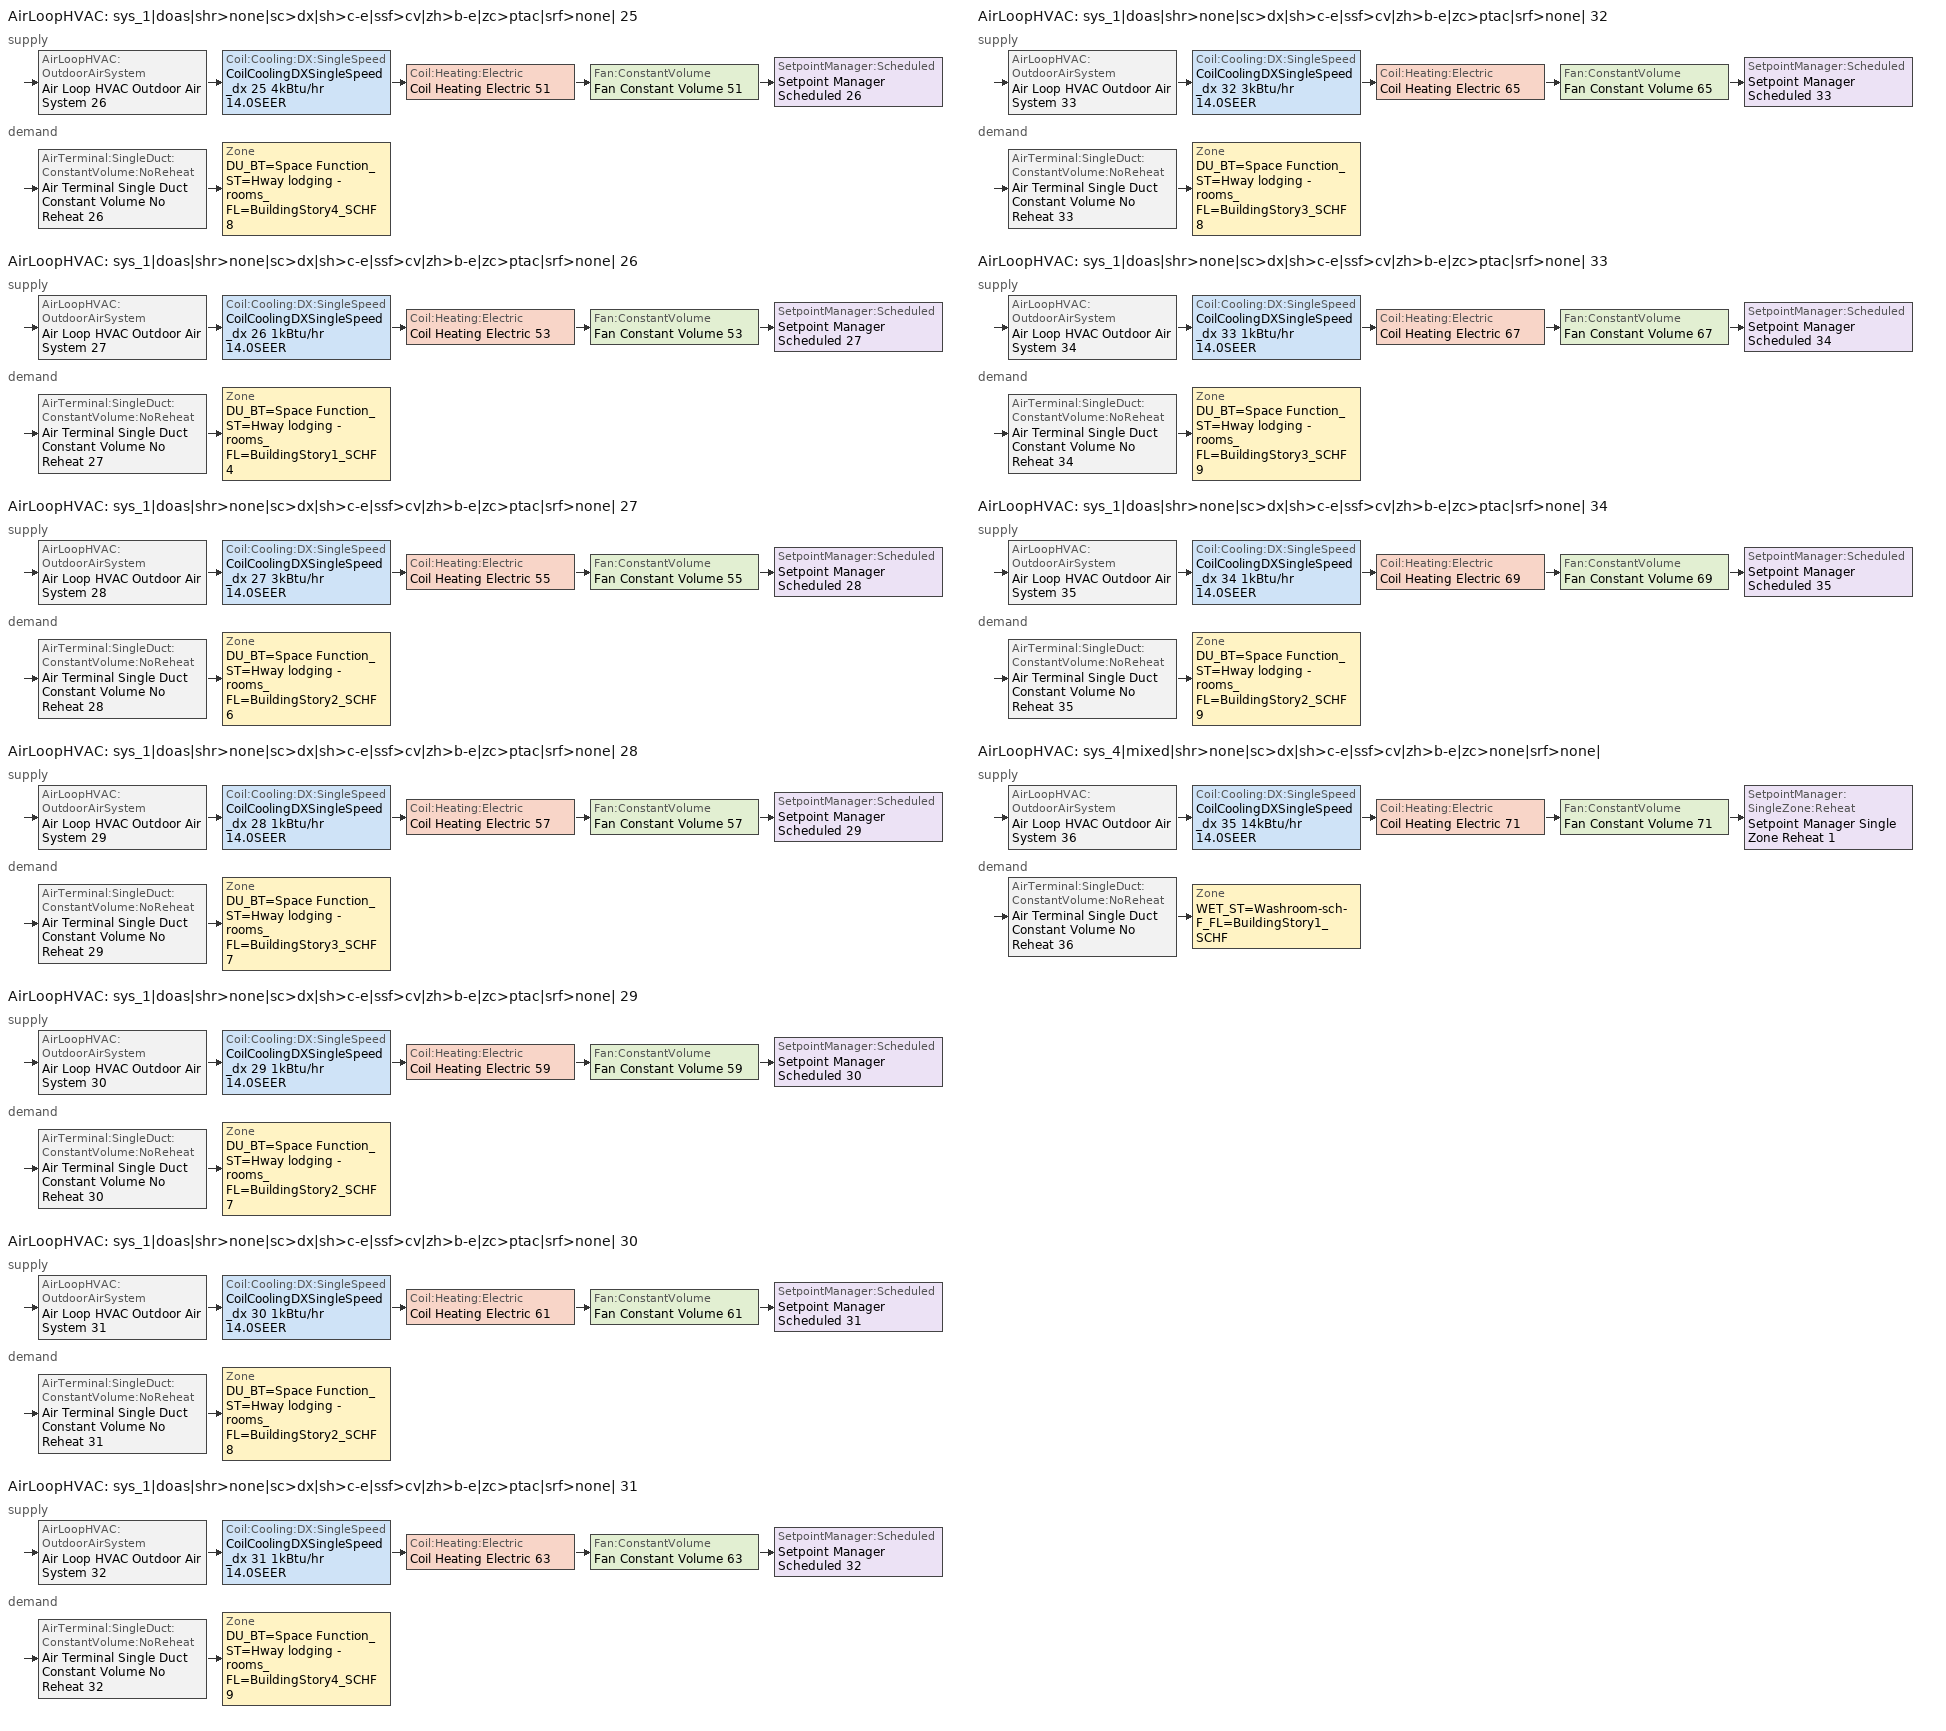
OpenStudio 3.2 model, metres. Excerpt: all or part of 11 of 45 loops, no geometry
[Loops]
AirLoopHVAC 'sys_1|doas|shr>none|sc>dx|sh>c-e|ssf>cv|zh>b-e|zc>ptac|srf>none| 25'
 supply: AirLoopHVAC:OutdoorAirSystem 'Air Loop HVAC Outdoor Air System 26' > Coil:Cooling:DX:SingleSpeed 'CoilCoolingDXSingleSpeed_dx 25 4kBtu/hr 14.0SEER' > Coil:Heating:Electric 'Coil Heating Electric 51' > Fan:ConstantVolume 'Fan Constant Volume 51' > SetpointManager:Scheduled 'Setpoint Manager Scheduled 26'
 demand: AirTerminal:SingleDuct:ConstantVolume:NoReheat 'Air Terminal Single Duct Constant Volume No Reheat 26' > Zone 'DU_BT=Space Function_ST=Hway lodging - rooms_FL=BuildingStory4_SCHF 8'
AirLoopHVAC 'sys_1|doas|shr>none|sc>dx|sh>c-e|ssf>cv|zh>b-e|zc>ptac|srf>none| 26'
 supply: AirLoopHVAC:OutdoorAirSystem 'Air Loop HVAC Outdoor Air System 27' > Coil:Cooling:DX:SingleSpeed 'CoilCoolingDXSingleSpeed_dx 26 1kBtu/hr 14.0SEER' > Coil:Heating:Electric 'Coil Heating Electric 53' > Fan:ConstantVolume 'Fan Constant Volume 53' > SetpointManager:Scheduled 'Setpoint Manager Scheduled 27'
 demand: AirTerminal:SingleDuct:ConstantVolume:NoReheat 'Air Terminal Single Duct Constant Volume No Reheat 27' > Zone 'DU_BT=Space Function_ST=Hway lodging - rooms_FL=BuildingStory1_SCHF 4'
AirLoopHVAC 'sys_1|doas|shr>none|sc>dx|sh>c-e|ssf>cv|zh>b-e|zc>ptac|srf>none| 27'
 supply: AirLoopHVAC:OutdoorAirSystem 'Air Loop HVAC Outdoor Air System 28' > Coil:Cooling:DX:SingleSpeed 'CoilCoolingDXSingleSpeed_dx 27 3kBtu/hr 14.0SEER' > Coil:Heating:Electric 'Coil Heating Electric 55' > Fan:ConstantVolume 'Fan Constant Volume 55' > SetpointManager:Scheduled 'Setpoint Manager Scheduled 28'
 demand: AirTerminal:SingleDuct:ConstantVolume:NoReheat 'Air Terminal Single Duct Constant Volume No Reheat 28' > Zone 'DU_BT=Space Function_ST=Hway lodging - rooms_FL=BuildingStory2_SCHF 6'
AirLoopHVAC 'sys_1|doas|shr>none|sc>dx|sh>c-e|ssf>cv|zh>b-e|zc>ptac|srf>none| 28'
 supply: AirLoopHVAC:OutdoorAirSystem 'Air Loop HVAC Outdoor Air System 29' > Coil:Cooling:DX:SingleSpeed 'CoilCoolingDXSingleSpeed_dx 28 1kBtu/hr 14.0SEER' > Coil:Heating:Electric 'Coil Heating Electric 57' > Fan:ConstantVolume 'Fan Constant Volume 57' > SetpointManager:Scheduled 'Setpoint Manager Scheduled 29'
 demand: AirTerminal:SingleDuct:ConstantVolume:NoReheat 'Air Terminal Single Duct Constant Volume No Reheat 29' > Zone 'DU_BT=Space Function_ST=Hway lodging - rooms_FL=BuildingStory3_SCHF 7'
AirLoopHVAC 'sys_1|doas|shr>none|sc>dx|sh>c-e|ssf>cv|zh>b-e|zc>ptac|srf>none| 29'
 supply: AirLoopHVAC:OutdoorAirSystem 'Air Loop HVAC Outdoor Air System 30' > Coil:Cooling:DX:SingleSpeed 'CoilCoolingDXSingleSpeed_dx 29 1kBtu/hr 14.0SEER' > Coil:Heating:Electric 'Coil Heating Electric 59' > Fan:ConstantVolume 'Fan Constant Volume 59' > SetpointManager:Scheduled 'Setpoint Manager Scheduled 30'
 demand: AirTerminal:SingleDuct:ConstantVolume:NoReheat 'Air Terminal Single Duct Constant Volume No Reheat 30' > Zone 'DU_BT=Space Function_ST=Hway lodging - rooms_FL=BuildingStory2_SCHF 7'
AirLoopHVAC 'sys_1|doas|shr>none|sc>dx|sh>c-e|ssf>cv|zh>b-e|zc>ptac|srf>none| 30'
 supply: AirLoopHVAC:OutdoorAirSystem 'Air Loop HVAC Outdoor Air System 31' > Coil:Cooling:DX:SingleSpeed 'CoilCoolingDXSingleSpeed_dx 30 1kBtu/hr 14.0SEER' > Coil:Heating:Electric 'Coil Heating Electric 61' > Fan:ConstantVolume 'Fan Constant Volume 61' > SetpointManager:Scheduled 'Setpoint Manager Scheduled 31'
 demand: AirTerminal:SingleDuct:ConstantVolume:NoReheat 'Air Terminal Single Duct Constant Volume No Reheat 31' > Zone 'DU_BT=Space Function_ST=Hway lodging - rooms_FL=BuildingStory2_SCHF 8'
AirLoopHVAC 'sys_1|doas|shr>none|sc>dx|sh>c-e|ssf>cv|zh>b-e|zc>ptac|srf>none| 31'
 supply: AirLoopHVAC:OutdoorAirSystem 'Air Loop HVAC Outdoor Air System 32' > Coil:Cooling:DX:SingleSpeed 'CoilCoolingDXSingleSpeed_dx 31 1kBtu/hr 14.0SEER' > Coil:Heating:Electric 'Coil Heating Electric 63' > Fan:ConstantVolume 'Fan Constant Volume 63' > SetpointManager:Scheduled 'Setpoint Manager Scheduled 32'
 demand: AirTerminal:SingleDuct:ConstantVolume:NoReheat 'Air Terminal Single Duct Constant Volume No Reheat 32' > Zone 'DU_BT=Space Function_ST=Hway lodging - rooms_FL=BuildingStory4_SCHF 9'
AirLoopHVAC 'sys_1|doas|shr>none|sc>dx|sh>c-e|ssf>cv|zh>b-e|zc>ptac|srf>none| 32'
 supply: AirLoopHVAC:OutdoorAirSystem 'Air Loop HVAC Outdoor Air System 33' > Coil:Cooling:DX:SingleSpeed 'CoilCoolingDXSingleSpeed_dx 32 3kBtu/hr 14.0SEER' > Coil:Heating:Electric 'Coil Heating Electric 65' > Fan:ConstantVolume 'Fan Constant Volume 65' > SetpointManager:Scheduled 'Setpoint Manager Scheduled 33'
 demand: AirTerminal:SingleDuct:ConstantVolume:NoReheat 'Air Terminal Single Duct Constant Volume No Reheat 33' > Zone 'DU_BT=Space Function_ST=Hway lodging - rooms_FL=BuildingStory3_SCHF 8'
AirLoopHVAC 'sys_1|doas|shr>none|sc>dx|sh>c-e|ssf>cv|zh>b-e|zc>ptac|srf>none| 33'
 supply: AirLoopHVAC:OutdoorAirSystem 'Air Loop HVAC Outdoor Air System 34' > Coil:Cooling:DX:SingleSpeed 'CoilCoolingDXSingleSpeed_dx 33 1kBtu/hr 14.0SEER' > Coil:Heating:Electric 'Coil Heating Electric 67' > Fan:ConstantVolume 'Fan Constant Volume 67' > SetpointManager:Scheduled 'Setpoint Manager Scheduled 34'
 demand: AirTerminal:SingleDuct:ConstantVolume:NoReheat 'Air Terminal Single Duct Constant Volume No Reheat 34' > Zone 'DU_BT=Space Function_ST=Hway lodging - rooms_FL=BuildingStory3_SCHF 9'
AirLoopHVAC 'sys_1|doas|shr>none|sc>dx|sh>c-e|ssf>cv|zh>b-e|zc>ptac|srf>none| 34'
 supply: AirLoopHVAC:OutdoorAirSystem 'Air Loop HVAC Outdoor Air System 35' > Coil:Cooling:DX:SingleSpeed 'CoilCoolingDXSingleSpeed_dx 34 1kBtu/hr 14.0SEER' > Coil:Heating:Electric 'Coil Heating Electric 69' > Fan:ConstantVolume 'Fan Constant Volume 69' > SetpointManager:Scheduled 'Setpoint Manager Scheduled 35'
 demand: AirTerminal:SingleDuct:ConstantVolume:NoReheat 'Air Terminal Single Duct Constant Volume No Reheat 35' > Zone 'DU_BT=Space Function_ST=Hway lodging - rooms_FL=BuildingStory2_SCHF 9'
AirLoopHVAC 'sys_4|mixed|shr>none|sc>dx|sh>c-e|ssf>cv|zh>b-e|zc>none|srf>none|'
 supply: AirLoopHVAC:OutdoorAirSystem 'Air Loop HVAC Outdoor Air System 36' > Coil:Cooling:DX:SingleSpeed 'CoilCoolingDXSingleSpeed_dx 35 14kBtu/hr 14.0SEER' > Coil:Heating:Electric 'Coil Heating Electric 71' > Fan:ConstantVolume 'Fan Constant Volume 71' > SetpointManager:SingleZone:Reheat 'Setpoint Manager Single Zone Reheat 1'
 demand: AirTerminal:SingleDuct:ConstantVolume:NoReheat 'Air Terminal Single Duct Constant Volume No Reheat 36' > Zone 'WET_ST=Washroom-sch-F_FL=BuildingStory1_SCHF'
[Sizing:Zone] Zone Cooling Design Supply Air Temperature Input Method=SupplyAirTemperature; Zone Cooling Design Supply Air Temperature {C}=13; Zone Cooling Design Supply Air Temperature Difference {deltaC}=11.11; Zone Heating Design Supply Air Temperature Input Method=SupplyAirTemperature; Zone Heating Design Supply Air Temperature {C}=43; Zone Heating Design Supply Air Temperature Difference {deltaC}=11.11; Zone Cooling Design Supply Air Humidity Ratio {kg-H2O/kg-air}=0.0085; Zone Heating Design Supply Air Humidity Ratio {kg-H2O/kg-air}=0.008; Zone Heating Sizing Factor=1.3; Zone Cooling Sizing Factor=1.1; Cooling Design Air Flow Method=DesignDay; Heating Design Air Flow Method=DesignDay; Account for Dedicated Outdoor Air System=No; Dedicated Outdoor Air System Control Strategy=NeutralSupplyAir; Dedicated Outdoor Air Low Setpoint Temperature for Design {C}=autosize; Dedicated Outdoor Air High Setpoint Temperature for Design {C}=autosize
DU_BT=Space Function_ST=Hway lodging - rooms_FL=BuildingStory4_SCHF 8; DU_BT=Space Function_ST=Hway lodging - rooms_FL=BuildingStory1_SCHF 4; DU_BT=Space Function_ST=Hway lodging - rooms_FL=BuildingStory2_SCHF 6; DU_BT=Space Function_ST=Hway lodging - rooms_FL=BuildingStory3_SCHF 7; DU_BT=Space Function_ST=Hway lodging - rooms_FL=BuildingStory2_SCHF 7; DU_BT=Space Function_ST=Hway lodging - rooms_FL=BuildingStory2_SCHF 8; DU_BT=Space Function_ST=Hway lodging - rooms_FL=BuildingStory4_SCHF 9; DU_BT=Space Function_ST=Hway lodging - rooms_FL=BuildingStory3_SCHF 8; DU_BT=Space Function_ST=Hway lodging - rooms_FL=BuildingStory3_SCHF 9; DU_BT=Space Function_ST=Hway lodging - rooms_FL=BuildingStory2_SCHF 9; WET_ST=Washroom-sch-F_FL=BuildingStory1_SCHF
[Zone equipment]
DU_BT=Space Function_ST=Hway lodging - rooms_FL=BuildingStory4_SCHF 8: DU_BT=Space Function_ST=Hway lodging - rooms_FL=BuildingStory4_SCHF 8 PTAC, Zone HVAC Baseboard Convective Electric 26, Air Terminal Single Duct Constant Volume No Reheat 26
DU_BT=Space Function_ST=Hway lodging - rooms_FL=BuildingStory1_SCHF 4: DU_BT=Space Function_ST=Hway lodging - rooms_FL=BuildingStory1_SCHF 4 PTAC, Zone HVAC Baseboard Convective Electric 27, Air Terminal Single Duct Constant Volume No Reheat 27
DU_BT=Space Function_ST=Hway lodging - rooms_FL=BuildingStory2_SCHF 6: DU_BT=Space Function_ST=Hway lodging - rooms_FL=BuildingStory2_SCHF 6 PTAC, Zone HVAC Baseboard Convective Electric 28, Air Terminal Single Duct Constant Volume No Reheat 28
DU_BT=Space Function_ST=Hway lodging - rooms_FL=BuildingStory3_SCHF 7: DU_BT=Space Function_ST=Hway lodging - rooms_FL=BuildingStory3_SCHF 7 PTAC, Zone HVAC Baseboard Convective Electric 29, Air Terminal Single Duct Constant Volume No Reheat 29
DU_BT=Space Function_ST=Hway lodging - rooms_FL=BuildingStory2_SCHF 7: DU_BT=Space Function_ST=Hway lodging - rooms_FL=BuildingStory2_SCHF 7 PTAC, Zone HVAC Baseboard Convective Electric 30, Air Terminal Single Duct Constant Volume No Reheat 30
DU_BT=Space Function_ST=Hway lodging - rooms_FL=BuildingStory2_SCHF 8: DU_BT=Space Function_ST=Hway lodging - rooms_FL=BuildingStory2_SCHF 8 PTAC, Zone HVAC Baseboard Convective Electric 31, Air Terminal Single Duct Constant Volume No Reheat 31
DU_BT=Space Function_ST=Hway lodging - rooms_FL=BuildingStory4_SCHF 9: DU_BT=Space Function_ST=Hway lodging - rooms_FL=BuildingStory4_SCHF 9 PTAC, Zone HVAC Baseboard Convective Electric 32, Air Terminal Single Duct Constant Volume No Reheat 32
DU_BT=Space Function_ST=Hway lodging - rooms_FL=BuildingStory3_SCHF 8: DU_BT=Space Function_ST=Hway lodging - rooms_FL=BuildingStory3_SCHF 8 PTAC, Zone HVAC Baseboard Convective Electric 33, Air Terminal Single Duct Constant Volume No Reheat 33
DU_BT=Space Function_ST=Hway lodging - rooms_FL=BuildingStory3_SCHF 9: DU_BT=Space Function_ST=Hway lodging - rooms_FL=BuildingStory3_SCHF 9 PTAC, Zone HVAC Baseboard Convective Electric 34, Air Terminal Single Duct Constant Volume No Reheat 34
DU_BT=Space Function_ST=Hway lodging - rooms_FL=BuildingStory2_SCHF 9: DU_BT=Space Function_ST=Hway lodging - rooms_FL=BuildingStory2_SCHF 9 PTAC, Zone HVAC Baseboard Convective Electric 35, Air Terminal Single Duct Constant Volume No Reheat 35
WET_ST=Washroom-sch-F_FL=BuildingStory1_SCHF: Air Terminal Single Duct Constant Volume No Reheat 36, Zone HVAC Baseboard Convective Electric 36
[AirLoopHVAC] Design Supply Air Flow Rate {m3/s}=autosize; Design Return Air Flow Fraction of Supply Air Flow=1
Name | Availability Schedule
sys_1|doas|shr>none|sc>dx|sh>c-e|ssf>cv|zh>b-e|zc>ptac|srf>none| 25 | sys_1|doas|shr>none|sc>dx|sh>c-e|ssf>cv|zh>b-e|zc>ptac|srf>none| 25 Occ Sch
sys_1|doas|shr>none|sc>dx|sh>c-e|ssf>cv|zh>b-e|zc>ptac|srf>none| 26 | sys_1|doas|shr>none|sc>dx|sh>c-e|ssf>cv|zh>b-e|zc>ptac|srf>none| 26 Occ Sch
sys_1|doas|shr>none|sc>dx|sh>c-e|ssf>cv|zh>b-e|zc>ptac|srf>none| 27 | sys_1|doas|shr>none|sc>dx|sh>c-e|ssf>cv|zh>b-e|zc>ptac|srf>none| 27 Occ Sch
sys_1|doas|shr>none|sc>dx|sh>c-e|ssf>cv|zh>b-e|zc>ptac|srf>none| 28 | sys_1|doas|shr>none|sc>dx|sh>c-e|ssf>cv|zh>b-e|zc>ptac|srf>none| 28 Occ Sch
sys_1|doas|shr>none|sc>dx|sh>c-e|ssf>cv|zh>b-e|zc>ptac|srf>none| 29 | sys_1|doas|shr>none|sc>dx|sh>c-e|ssf>cv|zh>b-e|zc>ptac|srf>none| 29 Occ Sch
sys_1|doas|shr>none|sc>dx|sh>c-e|ssf>cv|zh>b-e|zc>ptac|srf>none| 30 | sys_1|doas|shr>none|sc>dx|sh>c-e|ssf>cv|zh>b-e|zc>ptac|srf>none| 30 Occ Sch
sys_1|doas|shr>none|sc>dx|sh>c-e|ssf>cv|zh>b-e|zc>ptac|srf>none| 31 | sys_1|doas|shr>none|sc>dx|sh>c-e|ssf>cv|zh>b-e|zc>ptac|srf>none| 31 Occ Sch
sys_1|doas|shr>none|sc>dx|sh>c-e|ssf>cv|zh>b-e|zc>ptac|srf>none| 32 | sys_1|doas|shr>none|sc>dx|sh>c-e|ssf>cv|zh>b-e|zc>ptac|srf>none| 32 Occ Sch
sys_1|doas|shr>none|sc>dx|sh>c-e|ssf>cv|zh>b-e|zc>ptac|srf>none| 33 | sys_1|doas|shr>none|sc>dx|sh>c-e|ssf>cv|zh>b-e|zc>ptac|srf>none| 33 Occ Sch
sys_1|doas|shr>none|sc>dx|sh>c-e|ssf>cv|zh>b-e|zc>ptac|srf>none| 34 | sys_1|doas|shr>none|sc>dx|sh>c-e|ssf>cv|zh>b-e|zc>ptac|srf>none| 34 Occ Sch
sys_4|mixed|shr>none|sc>dx|sh>c-e|ssf>cv|zh>b-e|zc>none|srf>none| | sys_4|mixed|shr>none|sc>dx|sh>c-e|ssf>cv|zh>b-e|zc>none|srf>none| Occ Sch
[Sizing:System] Design Outdoor Air Flow Rate {m3/s}=Autosize; Central Heating Maximum System Air Flow Ratio=1; Preheat Design Temperature {C}=7; Preheat Design Humidity Ratio {kg-H2O/kg-Air}=0.008; Precool Design Temperature {C}=13; Precool Design Humidity Ratio {kg-H2O/kg-Air}=0.008; Central Cooling Design Supply Air Temperature {C}=13; Central Heating Design Supply Air Temperature {C}=43; Sizing Option=NonCoincident; Central Cooling Design Supply Air Humidity Ratio {kg-H2O/kg-Air}=0.0085; Central Heating Design Supply Air Humidity Ratio {kg-H2O/kg-Air}=0.008; Cooling Design Air Flow Method=DesignDay; Cooling Design Air Flow Rate {m3/s}=0; Heating Design Air Flow Method=DesignDay; Heating Design Air Flow Rate {m3/s}=0; System Outdoor Air Method=ZoneSum; Zone Maximum Outdoor Air Fraction=1; Cooling Supply Air Flow Rate Per Floor Area {m3/s-m2}=0.00996765; Cooling Fraction of Autosized Cooling Supply Air Flow Rate=1; Cooling Supply Air Flow Rate Per Unit Cooling Capacity {m3/s-W}=3.94755e-05; Heating Supply Air Flow Rate Per Floor Area {m3/s-m2}=0.00996765; Heating Fraction of Autosized Heating Supply Air Flow Rate=1; Heating Fraction of Autosized Cooling Supply Air Flow Rate=1; Heating Supply Air Flow Rate Per Unit Heating Capacity {m3/s-W}=3.15882e-05; Cooling Design Capacity Method=CoolingDesignCapacity; Cooling Design Capacity {W}=autosize; Cooling Design Capacity Per Floor Area {W/m2}=234.7; Fraction of Autosized Cooling Design Capacity=1; Heating Design Capacity Method=HeatingDesignCapacity; Heating Design Capacity {W}=autosize; Heating Design Capacity Per Floor Area {W/m2}=157; Fraction of Autosized Heating Design Capacity=1; Central Cooling Capacity Control Method=OnOff
Name | Type of Load to Size On | 100% Outdoor Air in Cooling | 100% Outdoor Air in Heating
sys_1|doas|shr>none|sc>dx|sh>c-e|ssf>cv|zh>b-e|zc>ptac|srf>none| 25; sys_1|doas|shr>none|sc>dx|sh>c-e|ssf>cv|zh>b-e|zc>ptac|srf>none| 26; sys_1|doas|shr>none|sc>dx|sh>c-e|ssf>cv|zh>b-e|zc>ptac|srf>none| 27; sys_1|doas|shr>none|sc>dx|sh>c-e|ssf>cv|zh>b-e|zc>ptac|srf>none| 28; sys_1|doas|shr>none|sc>dx|sh>c-e|ssf>cv|zh>b-e|zc>ptac|srf>none| 29; sys_1|doas|shr>none|sc>dx|sh>c-e|ssf>cv|zh>b-e|zc>ptac|srf>none| 30; sys_1|doas|shr>none|sc>dx|sh>c-e|ssf>cv|zh>b-e|zc>ptac|srf>none| 31; sys_1|doas|shr>none|sc>dx|sh>c-e|ssf>cv|zh>b-e|zc>ptac|srf>none| 32; sys_1|doas|shr>none|sc>dx|sh>c-e|ssf>cv|zh>b-e|zc>ptac|srf>none| 33; sys_1|doas|shr>none|sc>dx|sh>c-e|ssf>cv|zh>b-e|zc>ptac|srf>none| 34 | VentilationRequirement | Yes | Yes
sys_4|mixed|shr>none|sc>dx|sh>c-e|ssf>cv|zh>b-e|zc>none|srf>none| | Sensible | No | No
[Fan:ConstantVolume] Availability Schedule=Always On Discrete; Fan Total Efficiency=0.39975; Pressure Rise {Pa}=640; Maximum Flow Rate {m3/s}=AutoSize; Motor Efficiency=0.615
Fan Constant Volume 51; Fan Constant Volume 52; Fan Constant Volume 53; Fan Constant Volume 54; Fan Constant Volume 55; Fan Constant Volume 56; Fan Constant Volume 57; Fan Constant Volume 58; Fan Constant Volume 59; Fan Constant Volume 60; Fan Constant Volume 61; Fan Constant Volume 62; Fan Constant Volume 63; Fan Constant Volume 64; Fan Constant Volume 65; Fan Constant Volume 66; Fan Constant Volume 67; Fan Constant Volume 68; Fan Constant Volume 69; Fan Constant Volume 70; Fan Constant Volume 71
[Coil:Heating:Electric]
Name | Availability Schedule
Coil Heating Electric 51; Coil Heating Electric 53; Coil Heating Electric 55; Coil Heating Electric 57; Coil Heating Electric 59; Coil Heating Electric 61; Coil Heating Electric 63; Coil Heating Electric 65; Coil Heating Electric 67; Coil Heating Electric 69; Coil Heating Electric 71 | Always On Discrete
Coil Heating Electric 52; Coil Heating Electric 54; Coil Heating Electric 56; Coil Heating Electric 58; Coil Heating Electric 60; Coil Heating Electric 62; Coil Heating Electric 64; Coil Heating Electric 66; Coil Heating Electric 68; Coil Heating Electric 70 | ON_OFF_ALWAYS_OFF
[Coil:Cooling:DX:SingleSpeed] Availability Schedule=Always On Discrete; Rated Total Cooling Capacity {W}=autosize; Rated Sensible Heat Ratio=autosize; Rated Air Flow Rate {m3/s}=autosize; Rated Evaporator Fan Power Per Volume Flow Rate {W/(m3/s)}=773.3; Total Cooling Capacity Function of Temperature Curve=DXCOOL-NECB2011-REF-CAPFT; Total Cooling Capacity Function of Flow Fraction Curve=DXCOOL-NECB2011-REF-CAPFFLOW; Energy Input Ratio Function of Temperature Curve=DXCOOL-NECB2011-REF-COOLEIRFT; Energy Input Ratio Function of Flow Fraction Curve=DXCOOL-NECB2011-REF-COOLEIRFFLOW; Part Load Fraction Correlation Curve=DXCOOL-NECB2011-REF-COOLPLFFPLR; Minimum Outdoor Dry-Bulb Temperature for Compressor Operation {C}=-25; Condenser Type=AirCooled; Evaporative Condenser Effectiveness=0; Evaporative Condenser Air Flow Rate {m3/s}=Autosize; Evaporative Condenser Pump Rated Power Consumption {W}=Autosize; Crankcase Heater Capacity {W}=0; Maximum Outdoor Dry-Bulb Temperature for Crankcase Heater Operation {C}=0; Basin Heater Capacity {W/K}=0; Basin Heater Setpoint Temperature {C}=10
Name | Rated COP {W/W}
CoilCoolingDXSingleSpeed_dx 25 4kBtu/hr 14.0SEER; CoilCoolingDXSingleSpeed_dx 26 1kBtu/hr 14.0SEER; CoilCoolingDXSingleSpeed_dx 27 3kBtu/hr 14.0SEER; CoilCoolingDXSingleSpeed_dx 28 1kBtu/hr 14.0SEER; CoilCoolingDXSingleSpeed_dx 29 1kBtu/hr 14.0SEER; CoilCoolingDXSingleSpeed_dx 30 1kBtu/hr 14.0SEER; CoilCoolingDXSingleSpeed_dx 31 1kBtu/hr 14.0SEER; CoilCoolingDXSingleSpeed_dx 32 3kBtu/hr 14.0SEER; CoilCoolingDXSingleSpeed_dx 33 1kBtu/hr 14.0SEER; CoilCoolingDXSingleSpeed_dx 34 1kBtu/hr 14.0SEER; CoilCoolingDXSingleSpeed_dx 35 14kBtu/hr 14.0SEER | 4.11713
Coil Cooling DX Single Speed 26 16kBtu/hr 9.3EER | 3.23448
Coil Cooling DX Single Speed 27 2kBtu/hr 11.0EER; Coil Cooling DX Single Speed 29 6kBtu/hr 11.0EER; Coil Cooling DX Single Speed 30 3kBtu/hr 11.0EER; Coil Cooling DX Single Speed 31 3kBtu/hr 11.0EER; Coil Cooling DX Single Speed 33 6kBtu/hr 11.0EER; Coil Cooling DX Single Speed 34 3kBtu/hr 11.0EER; Coil Cooling DX Single Speed 35 3kBtu/hr 11.0EER | 3.80183
Coil Cooling DX Single Speed 28 8kBtu/hr 10.9EER | 3.75954
Coil Cooling DX Single Speed 32 8kBtu/hr 10.7EER | 3.69957
[Controller:OutdoorAir] Minimum Outdoor Air Flow Rate {m3/s}=autosize; Maximum Outdoor Air Flow Rate {m3/s}=Autosize; Economizer Control Type=NoEconomizer; Economizer Control Action Type=ModulateFlow; Economizer Maximum Limit Dry-Bulb Temperature {C}=28; Economizer Maximum Limit Enthalpy {J/kg}=64000; Economizer Minimum Limit Dry-Bulb Temperature {C}=-100; Lockout Type=NoLockout; Minimum Limit Type=FixedMinimum; High Humidity Control=No; Heat Recovery Bypass Control Type=BypassWhenWithinEconomizerLimits
Name | Minimum Outdoor Air Schedule | Controller Mechanical Ventilation
Controller Outdoor Air 26 | sys_1|doas|shr>none|sc>dx|sh>c-e|ssf>cv|zh>b-e|zc>ptac|srf>none| 25 Occ Sch | Controller Mechanical Ventilation 26
Controller Outdoor Air 27 | sys_1|doas|shr>none|sc>dx|sh>c-e|ssf>cv|zh>b-e|zc>ptac|srf>none| 26 Occ Sch | Controller Mechanical Ventilation 27
Controller Outdoor Air 28 | sys_1|doas|shr>none|sc>dx|sh>c-e|ssf>cv|zh>b-e|zc>ptac|srf>none| 27 Occ Sch | Controller Mechanical Ventilation 28
Controller Outdoor Air 29 | sys_1|doas|shr>none|sc>dx|sh>c-e|ssf>cv|zh>b-e|zc>ptac|srf>none| 28 Occ Sch | Controller Mechanical Ventilation 29
Controller Outdoor Air 30 | sys_1|doas|shr>none|sc>dx|sh>c-e|ssf>cv|zh>b-e|zc>ptac|srf>none| 29 Occ Sch | Controller Mechanical Ventilation 30
Controller Outdoor Air 31 | sys_1|doas|shr>none|sc>dx|sh>c-e|ssf>cv|zh>b-e|zc>ptac|srf>none| 30 Occ Sch | Controller Mechanical Ventilation 31
Controller Outdoor Air 32 | sys_1|doas|shr>none|sc>dx|sh>c-e|ssf>cv|zh>b-e|zc>ptac|srf>none| 31 Occ Sch | Controller Mechanical Ventilation 32
Controller Outdoor Air 33 | sys_1|doas|shr>none|sc>dx|sh>c-e|ssf>cv|zh>b-e|zc>ptac|srf>none| 32 Occ Sch | Controller Mechanical Ventilation 33
Controller Outdoor Air 34 | sys_1|doas|shr>none|sc>dx|sh>c-e|ssf>cv|zh>b-e|zc>ptac|srf>none| 33 Occ Sch | Controller Mechanical Ventilation 34
Controller Outdoor Air 35 | sys_1|doas|shr>none|sc>dx|sh>c-e|ssf>cv|zh>b-e|zc>ptac|srf>none| 34 Occ Sch | Controller Mechanical Ventilation 35
Controller Outdoor Air 36 | sys_4|mixed|shr>none|sc>dx|sh>c-e|ssf>cv|zh>b-e|zc>none|srf>none| Occ Sch | Controller Mechanical Ventilation 36
[Controller:MechanicalVentilation] Availability Schedule=Always On Discrete; System Outdoor Air Method=ZoneSum
Controller Mechanical Ventilation 26; Controller Mechanical Ventilation 27; Controller Mechanical Ventilation 28; Controller Mechanical Ventilation 29; Controller Mechanical Ventilation 30; Controller Mechanical Ventilation 31; Controller Mechanical Ventilation 32; Controller Mechanical Ventilation 33; Controller Mechanical Ventilation 34; Controller Mechanical Ventilation 35; Controller Mechanical Ventilation 36
[AirLoopHVAC:OutdoorAirSystem]
Name | Controller
Air Loop HVAC Outdoor Air System 26 | Controller Outdoor Air 26
Air Loop HVAC Outdoor Air System 27 | Controller Outdoor Air 27
Air Loop HVAC Outdoor Air System 28 | Controller Outdoor Air 28
Air Loop HVAC Outdoor Air System 29 | Controller Outdoor Air 29
Air Loop HVAC Outdoor Air System 30 | Controller Outdoor Air 30
Air Loop HVAC Outdoor Air System 31 | Controller Outdoor Air 31
Air Loop HVAC Outdoor Air System 32 | Controller Outdoor Air 32
Air Loop HVAC Outdoor Air System 33 | Controller Outdoor Air 33
Air Loop HVAC Outdoor Air System 34 | Controller Outdoor Air 34
Air Loop HVAC Outdoor Air System 35 | Controller Outdoor Air 35
Air Loop HVAC Outdoor Air System 36 | Controller Outdoor Air 36
[SetpointManager:Scheduled] Control Variable=Temperature
Name | Schedule
Setpoint Manager Scheduled 26 | Makeup-Air Unit Supply Air Temp 25
Setpoint Manager Scheduled 27 | Makeup-Air Unit Supply Air Temp 26
Setpoint Manager Scheduled 28 | Makeup-Air Unit Supply Air Temp 27
Setpoint Manager Scheduled 29 | Makeup-Air Unit Supply Air Temp 28
Setpoint Manager Scheduled 30 | Makeup-Air Unit Supply Air Temp 29
Setpoint Manager Scheduled 31 | Makeup-Air Unit Supply Air Temp 30
Setpoint Manager Scheduled 32 | Makeup-Air Unit Supply Air Temp 31
Setpoint Manager Scheduled 33 | Makeup-Air Unit Supply Air Temp 32
Setpoint Manager Scheduled 34 | Makeup-Air Unit Supply Air Temp 33
Setpoint Manager Scheduled 35 | Makeup-Air Unit Supply Air Temp 34
[ZoneHVAC:PackagedTerminalAirConditioner] Availability Schedule=Always On Discrete; Supply Air Flow Rate During Cooling Operation {m3/s}=Autosize; Supply Air Flow Rate During Heating Operation {m3/s}=Autosize; Supply Air Flow Rate When No Cooling or Heating is Needed {m3/s}=Autosize; Outdoor Air Flow Rate During Cooling Operation {m3/s}=1e-05; Outdoor Air Flow Rate During Heating Operation {m3/s}=1e-05; Outdoor Air Flow Rate When No Cooling or Heating is Needed {m3/s}=1e-05; Fan Placement=DrawThrough
Name | Supply Air Fan | Heating Coil | Cooling Coil
DU_BT=Space Function_ST=Hway lodging - rooms_FL=BuildingStory4_SCHF 8 PTAC | Fan Constant Volume 52 | Coil Heating Electric 52 | Coil Cooling DX Single Speed 26 16kBtu/hr 9.3EER
DU_BT=Space Function_ST=Hway lodging - rooms_FL=BuildingStory1_SCHF 4 PTAC | Fan Constant Volume 54 | Coil Heating Electric 54 | Coil Cooling DX Single Speed 27 2kBtu/hr 11.0EER
DU_BT=Space Function_ST=Hway lodging - rooms_FL=BuildingStory2_SCHF 6 PTAC | Fan Constant Volume 56 | Coil Heating Electric 56 | Coil Cooling DX Single Speed 28 8kBtu/hr 10.9EER
DU_BT=Space Function_ST=Hway lodging - rooms_FL=BuildingStory3_SCHF 7 PTAC | Fan Constant Volume 58 | Coil Heating Electric 58 | Coil Cooling DX Single Speed 29 6kBtu/hr 11.0EER
DU_BT=Space Function_ST=Hway lodging - rooms_FL=BuildingStory2_SCHF 7 PTAC | Fan Constant Volume 60 | Coil Heating Electric 60 | Coil Cooling DX Single Speed 30 3kBtu/hr 11.0EER
DU_BT=Space Function_ST=Hway lodging - rooms_FL=BuildingStory2_SCHF 8 PTAC | Fan Constant Volume 62 | Coil Heating Electric 62 | Coil Cooling DX Single Speed 31 3kBtu/hr 11.0EER
DU_BT=Space Function_ST=Hway lodging - rooms_FL=BuildingStory4_SCHF 9 PTAC | Fan Constant Volume 64 | Coil Heating Electric 64 | Coil Cooling DX Single Speed 32 8kBtu/hr 10.7EER
DU_BT=Space Function_ST=Hway lodging - rooms_FL=BuildingStory3_SCHF 8 PTAC | Fan Constant Volume 66 | Coil Heating Electric 66 | Coil Cooling DX Single Speed 33 6kBtu/hr 11.0EER
DU_BT=Space Function_ST=Hway lodging - rooms_FL=BuildingStory3_SCHF 9 PTAC | Fan Constant Volume 68 | Coil Heating Electric 68 | Coil Cooling DX Single Speed 34 3kBtu/hr 11.0EER
DU_BT=Space Function_ST=Hway lodging - rooms_FL=BuildingStory2_SCHF 9 PTAC | Fan Constant Volume 70 | Coil Heating Electric 70 | Coil Cooling DX Single Speed 35 3kBtu/hr 11.0EER
[ZoneHVAC:Baseboard:Convective:Electric] Availability Schedule=Always On Discrete; Nominal Capacity {W}=autosize; Efficiency=1
Zone HVAC Baseboard Convective Electric 26; Zone HVAC Baseboard Convective Electric 27; Zone HVAC Baseboard Convective Electric 28; Zone HVAC Baseboard Convective Electric 29; Zone HVAC Baseboard Convective Electric 30; Zone HVAC Baseboard Convective Electric 31; Zone HVAC Baseboard Convective Electric 32; Zone HVAC Baseboard Convective Electric 33; Zone HVAC Baseboard Convective Electric 34; Zone HVAC Baseboard Convective Electric 35; Zone HVAC Baseboard Convective Electric 36
[AirTerminal:SingleDuct:ConstantVolume:NoReheat] Availability Schedule=Always On Discrete; Maximum Air Flow Rate {m3/s}=AutoSize
Air Terminal Single Duct Constant Volume No Reheat 26; Air Terminal Single Duct Constant Volume No Reheat 27; Air Terminal Single Duct Constant Volume No Reheat 28; Air Terminal Single Duct Constant Volume No Reheat 29; Air Terminal Single Duct Constant Volume No Reheat 30; Air Terminal Single Duct Constant Volume No Reheat 31; Air Terminal Single Duct Constant Volume No Reheat 32; Air Terminal Single Duct Constant Volume No Reheat 33; Air Terminal Single Duct Constant Volume No Reheat 34; Air Terminal Single Duct Constant Volume No Reheat 35; Air Terminal Single Duct Constant Volume No Reheat 36
[SetpointManager:SingleZone:Reheat]
Setpoint Manager Single Zone Reheat 1: Minimum Supply Air Temperature {C}=13; Maximum Supply Air Temperature {C}=43; Control Zone=WET_ST=Washroom-sch-F_FL=BuildingStory1_SCHF
[Schedule:Ruleset]
Name | Default Day Schedule | Summer Design Day Schedule | Winter Design Day Schedule
ON_OFF_ALWAYS_OFF | Schedule Day 3
Makeup-Air Unit Supply Air Temp 25 | Makeup Air Unit Supply Air Temp Default 25
Makeup-Air Unit Supply Air Temp 26 | Makeup Air Unit Supply Air Temp Default 26
Makeup-Air Unit Supply Air Temp 27 | Makeup Air Unit Supply Air Temp Default 27
Makeup-Air Unit Supply Air Temp 28 | Makeup Air Unit Supply Air Temp Default 28
Makeup-Air Unit Supply Air Temp 29 | Makeup Air Unit Supply Air Temp Default 29
Makeup-Air Unit Supply Air Temp 30 | Makeup Air Unit Supply Air Temp Default 30
Makeup-Air Unit Supply Air Temp 31 | Makeup Air Unit Supply Air Temp Default 31
Makeup-Air Unit Supply Air Temp 32 | Makeup Air Unit Supply Air Temp Default 32
Makeup-Air Unit Supply Air Temp 33 | Makeup Air Unit Supply Air Temp Default 33
Makeup-Air Unit Supply Air Temp 34 | Makeup Air Unit Supply Air Temp Default 34
sys_1|doas|shr>none|sc>dx|sh>c-e|ssf>cv|zh>b-e|zc>ptac|srf>none| 25 Occ Sch | sys_1|doas|shr>none|sc>dx|sh>c-e|ssf>cv|zh>b-e|zc>ptac|srf>none| 25 Occ Sch Default | sys_1|doas|shr>none|sc>dx|sh>c-e|ssf>cv|zh>b-e|zc>ptac|srf>none| 25 Occ Sch Summer Design Day | sys_1|doas|shr>none|sc>dx|sh>c-e|ssf>cv|zh>b-e|zc>ptac|srf>none| 25 Occ Sch Winter Design Day
sys_1|doas|shr>none|sc>dx|sh>c-e|ssf>cv|zh>b-e|zc>ptac|srf>none| 26 Occ Sch | sys_1|doas|shr>none|sc>dx|sh>c-e|ssf>cv|zh>b-e|zc>ptac|srf>none| 26 Occ Sch Default | sys_1|doas|shr>none|sc>dx|sh>c-e|ssf>cv|zh>b-e|zc>ptac|srf>none| 26 Occ Sch Summer Design Day | sys_1|doas|shr>none|sc>dx|sh>c-e|ssf>cv|zh>b-e|zc>ptac|srf>none| 26 Occ Sch Winter Design Day
sys_1|doas|shr>none|sc>dx|sh>c-e|ssf>cv|zh>b-e|zc>ptac|srf>none| 27 Occ Sch | sys_1|doas|shr>none|sc>dx|sh>c-e|ssf>cv|zh>b-e|zc>ptac|srf>none| 27 Occ Sch Default | sys_1|doas|shr>none|sc>dx|sh>c-e|ssf>cv|zh>b-e|zc>ptac|srf>none| 27 Occ Sch Summer Design Day | sys_1|doas|shr>none|sc>dx|sh>c-e|ssf>cv|zh>b-e|zc>ptac|srf>none| 27 Occ Sch Winter Design Day
sys_1|doas|shr>none|sc>dx|sh>c-e|ssf>cv|zh>b-e|zc>ptac|srf>none| 28 Occ Sch | sys_1|doas|shr>none|sc>dx|sh>c-e|ssf>cv|zh>b-e|zc>ptac|srf>none| 28 Occ Sch Default | sys_1|doas|shr>none|sc>dx|sh>c-e|ssf>cv|zh>b-e|zc>ptac|srf>none| 28 Occ Sch Summer Design Day | sys_1|doas|shr>none|sc>dx|sh>c-e|ssf>cv|zh>b-e|zc>ptac|srf>none| 28 Occ Sch Winter Design Day
sys_1|doas|shr>none|sc>dx|sh>c-e|ssf>cv|zh>b-e|zc>ptac|srf>none| 29 Occ Sch | sys_1|doas|shr>none|sc>dx|sh>c-e|ssf>cv|zh>b-e|zc>ptac|srf>none| 29 Occ Sch Default | sys_1|doas|shr>none|sc>dx|sh>c-e|ssf>cv|zh>b-e|zc>ptac|srf>none| 29 Occ Sch Summer Design Day | sys_1|doas|shr>none|sc>dx|sh>c-e|ssf>cv|zh>b-e|zc>ptac|srf>none| 29 Occ Sch Winter Design Day
sys_1|doas|shr>none|sc>dx|sh>c-e|ssf>cv|zh>b-e|zc>ptac|srf>none| 30 Occ Sch | sys_1|doas|shr>none|sc>dx|sh>c-e|ssf>cv|zh>b-e|zc>ptac|srf>none| 30 Occ Sch Default | sys_1|doas|shr>none|sc>dx|sh>c-e|ssf>cv|zh>b-e|zc>ptac|srf>none| 30 Occ Sch Summer Design Day | sys_1|doas|shr>none|sc>dx|sh>c-e|ssf>cv|zh>b-e|zc>ptac|srf>none| 30 Occ Sch Winter Design Day
sys_1|doas|shr>none|sc>dx|sh>c-e|ssf>cv|zh>b-e|zc>ptac|srf>none| 31 Occ Sch | sys_1|doas|shr>none|sc>dx|sh>c-e|ssf>cv|zh>b-e|zc>ptac|srf>none| 31 Occ Sch Default | sys_1|doas|shr>none|sc>dx|sh>c-e|ssf>cv|zh>b-e|zc>ptac|srf>none| 31 Occ Sch Summer Design Day | sys_1|doas|shr>none|sc>dx|sh>c-e|ssf>cv|zh>b-e|zc>ptac|srf>none| 31 Occ Sch Winter Design Day
sys_1|doas|shr>none|sc>dx|sh>c-e|ssf>cv|zh>b-e|zc>ptac|srf>none| 32 Occ Sch | sys_1|doas|shr>none|sc>dx|sh>c-e|ssf>cv|zh>b-e|zc>ptac|srf>none| 32 Occ Sch Default | sys_1|doas|shr>none|sc>dx|sh>c-e|ssf>cv|zh>b-e|zc>ptac|srf>none| 32 Occ Sch Summer Design Day | sys_1|doas|shr>none|sc>dx|sh>c-e|ssf>cv|zh>b-e|zc>ptac|srf>none| 32 Occ Sch Winter Design Day
sys_1|doas|shr>none|sc>dx|sh>c-e|ssf>cv|zh>b-e|zc>ptac|srf>none| 33 Occ Sch | sys_1|doas|shr>none|sc>dx|sh>c-e|ssf>cv|zh>b-e|zc>ptac|srf>none| 33 Occ Sch Default | sys_1|doas|shr>none|sc>dx|sh>c-e|ssf>cv|zh>b-e|zc>ptac|srf>none| 33 Occ Sch Summer Design Day | sys_1|doas|shr>none|sc>dx|sh>c-e|ssf>cv|zh>b-e|zc>ptac|srf>none| 33 Occ Sch Winter Design Day
sys_1|doas|shr>none|sc>dx|sh>c-e|ssf>cv|zh>b-e|zc>ptac|srf>none| 34 Occ Sch | sys_1|doas|shr>none|sc>dx|sh>c-e|ssf>cv|zh>b-e|zc>ptac|srf>none| 34 Occ Sch Default | sys_1|doas|shr>none|sc>dx|sh>c-e|ssf>cv|zh>b-e|zc>ptac|srf>none| 34 Occ Sch Summer Design Day | sys_1|doas|shr>none|sc>dx|sh>c-e|ssf>cv|zh>b-e|zc>ptac|srf>none| 34 Occ Sch Winter Design Day
sys_4|mixed|shr>none|sc>dx|sh>c-e|ssf>cv|zh>b-e|zc>none|srf>none| Occ Sch | sys_4|mixed|shr>none|sc>dx|sh>c-e|ssf>cv|zh>b-e|zc>none|srf>none| Occ Sch Default | sys_4|mixed|shr>none|sc>dx|sh>c-e|ssf>cv|zh>b-e|zc>none|srf>none| Occ Sch Summer Design Day | sys_4|mixed|shr>none|sc>dx|sh>c-e|ssf>cv|zh>b-e|zc>none|srf>none| Occ Sch Winter Design Day
[Schedule:Day]
Schedule Day 3; wkdON_OFF_ALWAYS_OFF 1; satON_OFF_ALWAYS_OFF 1; sunON_OFF_ALWAYS_OFF 1: 1, 0, 0, 2, 0, 0, 3, 0, 0, 4, 0, 0, 5, 0, 0, 6, 0, 0, 7, 0, 0, 8, 0, 0, 9, 0, 0, 10, 0, 0, 11, 0, 0, 12, 0, 0, 13, 0, 0, 14, 0, 0, 15, 0, 0, 16, 0, 0, 17, 0, 0, 18, 0, 0, 19, 0, 0, 20, 0, 0, 21, 0, 0, 22, 0, 0, 23, 0, 0, 24, 0, 0
Makeup Air Unit Supply Air Temp Default 25; Makeup Air Unit Supply Air Temp Default 26; Makeup Air Unit Supply Air Temp Default 27; Makeup Air Unit Supply Air Temp Default 28; Makeup Air Unit Supply Air Temp Default 29; Makeup Air Unit Supply Air Temp Default 30; Makeup Air Unit Supply Air Temp Default 31; Makeup Air Unit Supply Air Temp Default 32; Makeup Air Unit Supply Air Temp Default 33; Makeup Air Unit Supply Air Temp Default 34: 24, 0, 20
sys_1|doas|shr>none|sc>dx|sh>c-e|ssf>cv|zh>b-e|zc>ptac|srf>none| 25 Occ Sch Default; sys_1|doas|shr>none|sc>dx|sh>c-e|ssf>cv|zh>b-e|zc>ptac|srf>none| 25 Occ Sch Winter Design Day; sys_1|doas|shr>none|sc>dx|sh>c-e|ssf>cv|zh>b-e|zc>ptac|srf>none| 25 Occ Sch Summer Design Day; sys_1|doas|shr>none|sc>dx|sh>c-e|ssf>cv|zh>b-e|zc>ptac|srf>none| 26 Occ Sch Default; sys_1|doas|shr>none|sc>dx|sh>c-e|ssf>cv|zh>b-e|zc>ptac|srf>none| 26 Occ Sch Winter Design Day; sys_1|doas|shr>none|sc>dx|sh>c-e|ssf>cv|zh>b-e|zc>ptac|srf>none| 26 Occ Sch Summer Design Day; sys_1|doas|shr>none|sc>dx|sh>c-e|ssf>cv|zh>b-e|zc>ptac|srf>none| 27 Occ Sch Default; sys_1|doas|shr>none|sc>dx|sh>c-e|ssf>cv|zh>b-e|zc>ptac|srf>none| 27 Occ Sch Winter Design Day; sys_1|doas|shr>none|sc>dx|sh>c-e|ssf>cv|zh>b-e|zc>ptac|srf>none| 27 Occ Sch Summer Design Day; sys_1|doas|shr>none|sc>dx|sh>c-e|ssf>cv|zh>b-e|zc>ptac|srf>none| 28 Occ Sch Default; sys_1|doas|shr>none|sc>dx|sh>c-e|ssf>cv|zh>b-e|zc>ptac|srf>none| 28 Occ Sch Winter Design Day; sys_1|doas|shr>none|sc>dx|sh>c-e|ssf>cv|zh>b-e|zc>ptac|srf>none| 28 Occ Sch Summer Design Day; sys_1|doas|shr>none|sc>dx|sh>c-e|ssf>cv|zh>b-e|zc>ptac|srf>none| 29 Occ Sch Default; sys_1|doas|shr>none|sc>dx|sh>c-e|ssf>cv|zh>b-e|zc>ptac|srf>none| 29 Occ Sch Winter Design Day; sys_1|doas|shr>none|sc>dx|sh>c-e|ssf>cv|zh>b-e|zc>ptac|srf>none| 29 Occ Sch Summer Design Day; sys_1|doas|shr>none|sc>dx|sh>c-e|ssf>cv|zh>b-e|zc>ptac|srf>none| 30 Occ Sch Default; sys_1|doas|shr>none|sc>dx|sh>c-e|ssf>cv|zh>b-e|zc>ptac|srf>none| 30 Occ Sch Winter Design Day; sys_1|doas|shr>none|sc>dx|sh>c-e|ssf>cv|zh>b-e|zc>ptac|srf>none| 30 Occ Sch Summer Design Day; sys_1|doas|shr>none|sc>dx|sh>c-e|ssf>cv|zh>b-e|zc>ptac|srf>none| 31 Occ Sch Default; sys_1|doas|shr>none|sc>dx|sh>c-e|ssf>cv|zh>b-e|zc>ptac|srf>none| 31 Occ Sch Winter Design Day; sys_1|doas|shr>none|sc>dx|sh>c-e|ssf>cv|zh>b-e|zc>ptac|srf>none| 31 Occ Sch Summer Design Day; sys_1|doas|shr>none|sc>dx|sh>c-e|ssf>cv|zh>b-e|zc>ptac|srf>none| 32 Occ Sch Default; sys_1|doas|shr>none|sc>dx|sh>c-e|ssf>cv|zh>b-e|zc>ptac|srf>none| 32 Occ Sch Winter Design Day; sys_1|doas|shr>none|sc>dx|sh>c-e|ssf>cv|zh>b-e|zc>ptac|srf>none| 32 Occ Sch Summer Design Day; sys_1|doas|shr>none|sc>dx|sh>c-e|ssf>cv|zh>b-e|zc>ptac|srf>none| 33 Occ Sch Default; sys_1|doas|shr>none|sc>dx|sh>c-e|ssf>cv|zh>b-e|zc>ptac|srf>none| 33 Occ Sch Winter Design Day; sys_1|doas|shr>none|sc>dx|sh>c-e|ssf>cv|zh>b-e|zc>ptac|srf>none| 33 Occ Sch Summer Design Day; sys_1|doas|shr>none|sc>dx|sh>c-e|ssf>cv|zh>b-e|zc>ptac|srf>none| 34 Occ Sch Default; sys_1|doas|shr>none|sc>dx|sh>c-e|ssf>cv|zh>b-e|zc>ptac|srf>none| 34 Occ Sch Winter Design Day; sys_1|doas|shr>none|sc>dx|sh>c-e|ssf>cv|zh>b-e|zc>ptac|srf>none| 34 Occ Sch Summer Design Day; sys_4|mixed|shr>none|sc>dx|sh>c-e|ssf>cv|zh>b-e|zc>none|srf>none| Occ Sch Default; sys_4|mixed|shr>none|sc>dx|sh>c-e|ssf>cv|zh>b-e|zc>none|srf>none| Occ Sch Winter Design Day; sys_4|mixed|shr>none|sc>dx|sh>c-e|ssf>cv|zh>b-e|zc>none|srf>none| Occ Sch Summer Design Day: 24, 0, 1
[Schedule:Rule] Schedule Ruleset=ON_OFF_ALWAYS_OFF; Date Specification Type=DateRange; Start Month=1; Start Day=1; End Month=12; End Day=31
Name | Rule Order | Day Schedule | Apply Sunday | Apply Monday | Apply Tuesday | Apply Wednesday | Apply Thursday | Apply Friday | Apply Saturday
wkdON_OFF_ALWAYS_OFF rule | 2 | wkdON_OFF_ALWAYS_OFF 1 | No | Yes | Yes | Yes | Yes | Yes | No
satON_OFF_ALWAYS_OFFrule | 1 | satON_OFF_ALWAYS_OFF 1 | No | No | No | No | No | No | Yes
sunON_OFF_ALWAYS_OFFrule | 0 | sunON_OFF_ALWAYS_OFF 1 | Yes | No | No | No | No | No | No
[Schedule:Constant]
Always On Discrete: Value=1
[Curve:Biquadratic] Minimum Value of x=13; Maximum Value of x=24; Minimum Value of y=24; Maximum Value of y=46
Name | Coefficient1 Constant | Coefficient2 x | Coefficient3 x**2 | Coefficient4 y | Coefficient5 y**2 | Coefficient6 x*y
DXCOOL-NECB2011-REF-CAPFT | 0.867905 | 0.0142459 | 0.00055436 | -0.0075575 | 3.3e-05 | -0.0001918
DXCOOL-NECB2011-REF-COOLEIRFT | 0.114171 | 0.0281822 | -0.0004199 | 0.0214108 | 0.000161028 | -0.000679104
[Curve:Quadratic] Minimum Value of x=0.5; Maximum Value of x=1.5
Name | Coefficient1 Constant | Coefficient2 x | Coefficient3 x**2
DXCOOL-NECB2011-REF-CAPFFLOW | 0.8 | 0.2 | 0
DXCOOL-NECB2011-REF-COOLEIRFFLOW | 1.1552 | -0.1808 | 0.0256
[Curve:Cubic]
DXCOOL-NECB2011-REF-COOLPLFFPLR: Coefficient1 Constant=0.0277; Coefficient2 x=4.9151; Coefficient3 x**2=-8.184; Coefficient4 x**3=4.2702; Minimum Value of x=0.7; Maximum Value of x=1
